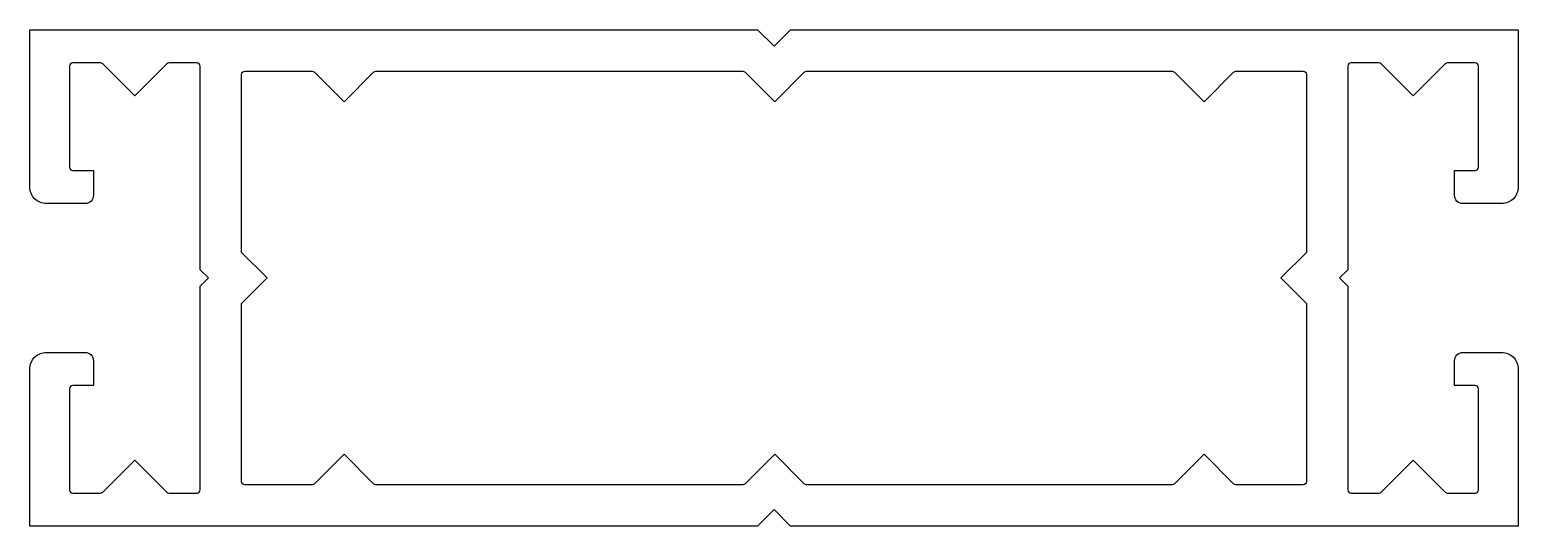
# Model space of a CAD drawing. Extents: x 73.7 to 163.7, y 172.9 to 202.9.
import ezdxf

# ---------------------------------------------------------------- set-up
doc = ezdxf.new("R2010")
doc.units = 0
doc.header["$LTSCALE"] = 15
doc.layers.get('0').update_dxf_attribs({"linetype": 'CONTINUOUS'})

msp = doc.modelspace()

# ---------------------------------------------------------------- linework, layer by layer
at = {"color": 0, "linetype": 'BYBLOCK', "ltscale": 0.05}
for points in [[(74.709, 192.388, -0.414214), (73.709, 193.388), (73.709, 202.888), (117.709, 202.888), (118.709, 201.888), (119.709, 202.888), (163.709, 202.888), (163.709, 193.388, -0.414214), (162.709, 192.388), (160.359, 192.388, -0.414214), (159.859, 192.888), (159.859, 194.388), (161.109, 194.388, 0.414214), (161.309, 194.588), (161.309, 200.688, 0.414214), (161.109, 200.888), (159.442, 200.888, 0.198912), (159.3, 200.829), (157.359, 198.888), (155.417, 200.829, 0.198912), (155.276, 200.888), (153.609, 200.888, 0.414214), (153.409, 200.688), (153.409, 188.388), (152.909, 187.888), (153.409, 187.388), (153.409, 175.088, 0.414214), (153.609, 174.888), (155.276, 174.888, 0.198912), (155.417, 174.946), (157.359, 176.888), (159.3, 174.946, 0.198912), (159.442, 174.888), (161.109, 174.888, 0.414214), (161.309, 175.088), (161.309, 181.188, 0.414214), (161.109, 181.388), (159.859, 181.388), (159.859, 182.888, -0.414214), (160.359, 183.388), (162.709, 183.388, -0.414214), (163.709, 182.388), (163.709, 172.888), (119.709, 172.888), (118.709, 173.888), (117.709, 172.888), (73.709, 172.888), (73.709, 182.388, -0.414214), (74.709, 183.388), (77.059, 183.388, -0.414214), (77.559, 182.888), (77.559, 181.388), (76.309, 181.388, 0.414214), (76.109, 181.188), (76.109, 175.088, 0.414214), (76.309, 174.888), (77.976, 174.888, 0.198912), (78.117, 174.946), (80.059, 176.888), (82, 174.946, 0.198912), (82.142, 174.888), (83.809, 174.888, 0.414214), (84.009, 175.088), (84.009, 187.388), (84.509, 187.888), (84.009, 188.388), (84.009, 200.688, 0.414214), (83.809, 200.888), (82.142, 200.888, 0.198912), (82, 200.829), (80.059, 198.888), (78.117, 200.829, 0.198912), (77.976, 200.888), (76.309, 200.888, 0.414214), (76.109, 200.688), (76.109, 194.588, 0.414214), (76.309, 194.388), (77.559, 194.388), (77.559, 192.888, -0.414214), (77.059, 192.388)], [(94.642, 175.388, -0.198912), (94.5, 175.446), (92.709, 177.238), (90.917, 175.446, -0.198912), (90.776, 175.388), (86.709, 175.388, -0.414214), (86.509, 175.588), (86.509, 186.338), (88.059, 187.888), (86.509, 189.438), (86.509, 200.188, -0.414214), (86.709, 200.388), (90.776, 200.388, -0.198912), (90.917, 200.329), (92.709, 198.538), (94.5, 200.329, -0.198912), (94.642, 200.388), (116.817, 200.388, -0.198912), (116.959, 200.329), (118.75, 198.538), (120.542, 200.329, -0.198912), (120.683, 200.388), (142.776, 200.388, -0.198912), (142.917, 200.329), (144.709, 198.538), (146.5, 200.329, -0.198912), (146.642, 200.388), (150.709, 200.388, -0.414214), (150.909, 200.188), (150.909, 189.438), (149.359, 187.888), (150.909, 186.338), (150.909, 175.588, -0.414214), (150.709, 175.388), (146.642, 175.388, -0.198912), (146.5, 175.446), (144.709, 177.238), (142.917, 175.446, -0.198912), (142.776, 175.388), (120.683, 175.388, -0.198912), (120.542, 175.446), (118.75, 177.238), (116.959, 175.446, -0.198912), (116.817, 175.388)]]:
    msp.add_lwpolyline(points, format="xyb", close=True, dxfattribs=at)

doc.saveas('drawing.dxf')
